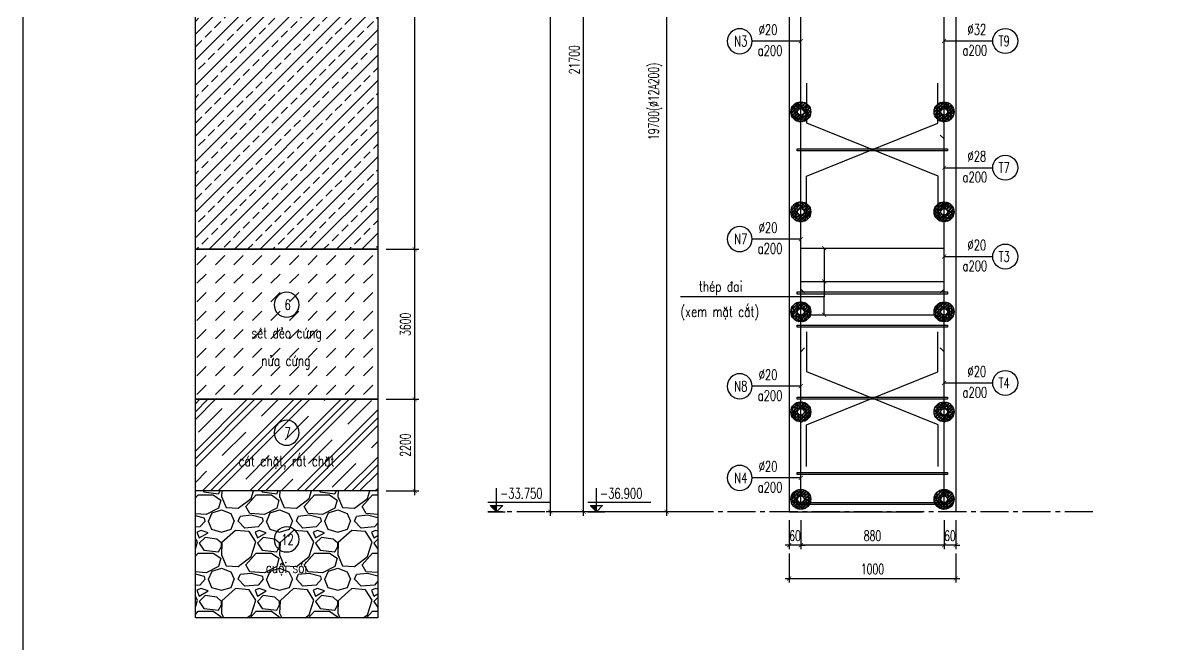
# Model space of a CAD drawing. Header units: millimetres. Extents: x -143570 to 58447, y -1448440 to -1202244.
# Drawn here: x -138866 to -111154, y -1254652 to -1239751 of the extents above; entities that cross this region are included whole.
import ezdxf
from ezdxf.enums import TextEntityAlignment as Align

# ---------------------------------------------------------------- set-up
doc = ezdxf.new("R2010")
doc.units = ezdxf.units.MM
doc.header["$LTSCALE"] = 30
doc.header["$PDMODE"] = 3
doc.linetypes.add('CENTER2', pattern=[1.125, 0.75, -0.125, 0.125, -0.125])
doc.layers.get('0').update_dxf_attribs({"lineweight": 9})
doc.layers.get('Defpoints').update_dxf_attribs({"lineweight": 9})
for name, color, linetype in [('ccu11-Chidan', 9, 'Continuous'), ('ccu11-Cotthep', 9, 'Continuous'), ('ccu11-Dim', 8, 'Continuous'), ('ccu11-Hatch', 8, 'Continuous'), ('ccu11-Manh', 8, 'Continuous'), ('ccu11-Text', 31, 'Continuous'), ('ccu11-Thay', 7, 'Continuous'), ('ccu11-Thep', 4, 'Continuous'), ('ccu11-Thepdai', 6, 'Continuous'), ('ccu11-Truc', 13, 'CENTER2')]:
    doc.layers.add(name, color=color, linetype=linetype)
doc.styles.add('ccu11-dim', font='vnsimli.shx', dxfattribs={"width": 0.65, "bigfont": 'bigfont.shx'})
doc.styles.add('ccu11-vnsimli', font='vnsimli.shx', dxfattribs={"width": 0.8, "bigfont": 'vns.shx'})
doc.styles.add('ccu11-vnsimple', font='vnsimple.shx', dxfattribs={"bigfont": 'bigfont.shx'})
doc.styles.add('ccu11_simli', font='vnsimli.shx', dxfattribs={"width": 0.8})
doc.dimstyles.new('ccu11-100', dxfattribs={"dimscale": 100, "dimtxt": 2.5, "dimasz": 1, "dimexe": 1, "dimexo": 2, "dimgap": 1, "dimtad": 1, "dimdec": 0, "dimdsep": 46, "dimtxsty": 'ccu11-dim', "dimblk": 'ARCHTICK', "dimcen": -1, "dimdle": 1, "dimclrd": 256, "dimclre": 256, "dimclrt": 3, "dimadec": 0, "dimazin": 2, "dimtfac": 0.1, "dimtdec": 0, "dimtmove": 0, "dimatfit": 1, "dimldrblk": 'ARCHTICK', "dimfxl": 1, "dimtvp": 0.833333, "dimtolj": 1, "dimtzin": 12, "dimarcsym": 0})
doc.dimstyles.new('ccu11-100(d12a200)', dxfattribs={"dimscale": 100, "dimtxt": 2.5, "dimasz": 1, "dimexe": 1, "dimexo": 2, "dimgap": 0.8, "dimtad": 1, "dimdec": 1, "dimdsep": 46, "dimtxsty": 'ccu11-dim', "dimblk": 'ARCHTICK', "dimcen": -1, "dimdle": 1, "dimclrd": 256, "dimclre": 256, "dimclrt": 3, "dimadec": 0, "dimazin": 2, "dimtfac": 0.1, "dimtdec": 1, "dimtmove": 0, "dimatfit": 1, "dimldrblk": 'ARCHTICK', "dimfxl": 1, "dimtvp": 0.833333, "dimtolj": 1, "dimtzin": 12, "dimarcsym": 0})
doc.dimstyles.new('ccu11-100x4', dxfattribs={"dimscale": 100, "dimtxt": 2.5, "dimasz": 1, "dimexe": 1, "dimexo": 2, "dimgap": 1, "dimtad": 1, "dimdec": 0, "dimlfac": 0.25, "dimdsep": 46, "dimtxsty": 'ccu11-dim', "dimblk": 'ARCHTICK', "dimcen": -1, "dimdle": 1, "dimclrd": 256, "dimclre": 256, "dimclrt": 3, "dimadec": 0, "dimazin": 2, "dimtfac": 0.1, "dimtdec": 0, "dimtmove": 0, "dimatfit": 1, "dimldrblk": 'ARCHTICK', "dimfxl": 1, "dimtvp": 0.833333, "dimtolj": 1, "dimtzin": 12, "dimarcsym": 0})

# ---------------------------------------------------------------- blocks, each defined once
blk = doc.blocks.new('_ARCHTICK')
at = {"color": 0, "linetype": 'ByBlock', "const_width": 0.15}
blk.add_lwpolyline([(-0.5, -0.5), (0.5, 0.5)], dxfattribs=at)
blk = doc.blocks.new('*D44')
at = {"layer": 'ccu11-Dim', "lineweight": -2, "transparency": 16777216}
for p, q in [((-120466, -1252481), (-120466, -1253181)), ((-116466, -1252481), (-116466, -1253181)), ((-120566, -1253081), (-116366, -1253081))]:
    blk.add_line(p, q, dxfattribs=at)
at = {"layer": 'Defpoints', "color": 0, "transparency": 16777216}
for p in [(-120466, -1252281), (-116466, -1252281), (-116466, -1253081)]:
    blk.add_point(p, dxfattribs=at)
at = {"layer": 'ccu11-Dim', "lineweight": -2, "transparency": 16777216, "xscale": 100, "yscale": 100, "zscale": 100, "rotation": 180}
blk.add_blockref('_ARCHTICK', (-120466, -1253081), dxfattribs=at)
at = {"layer": 'ccu11-Dim', "lineweight": -2, "transparency": 16777216, "xscale": 100, "yscale": 100, "zscale": 100}
blk.add_blockref('_ARCHTICK', (-116466, -1253081), dxfattribs=at)
at = {"layer": 'ccu11-Dim', "color": 3, "transparency": 16777216, "insert": (-118466, -1252856), "char_height": 250, "attachment_point": 5, "style": 'ccu11-dim'}
blk.add_mtext('\\A1;1000', dxfattribs=at)
blk = doc.blocks.new('*D46')
at = {"layer": 'ccu11-Dim', "lineweight": -2, "transparency": 16777216}
for p, q in [((-126203, -1251581), (-126203, -1215381)), ((-125603, -1215481), (-126303, -1215481)), ((-125603, -1251481), (-126303, -1251481))]:
    blk.add_line(p, q, dxfattribs=at)
at = {"layer": 'Defpoints', "color": 0, "transparency": 16777216}
for p in [(-126203, -1215481), (-125403, -1215481), (-125403, -1251481)]:
    blk.add_point(p, dxfattribs=at)
at = {"layer": 'ccu11-Dim', "lineweight": -2, "transparency": 16777216, "xscale": 100, "yscale": 100, "zscale": 100}
for p, rotation in [((-126203, -1215481), 90), ((-126203, -1251481), 270)]:
    blk.add_blockref('_ARCHTICK', p, dxfattribs=dict(at, rotation=rotation))
at = {"layer": 'ccu11-Dim', "color": 3, "transparency": 16777216, "insert": (-126428, -1233481), "char_height": 250, "attachment_point": 5, "rotation": 90, "style": 'ccu11-dim'}
blk.add_mtext('\\A1;36000', dxfattribs=at)
blk = doc.blocks.new('*D47')
at = {"layer": 'ccu11-Dim', "lineweight": -2, "transparency": 16777216}
for p, q in [((-120466, -1251681), (-120466, -1252381)), ((-120186, -1251681), (-120186, -1252381)), ((-120466, -1252281), (-120566, -1252281)), ((-120186, -1252281), (-120466, -1252281)), ((-120186, -1252281), (-120086, -1252281))]:
    blk.add_line(p, q, dxfattribs=at)
at = {"layer": 'Defpoints', "color": 0, "transparency": 16777216}
for p in [(-120466, -1251481), (-120186, -1251481), (-120466, -1252281)]:
    blk.add_point(p, dxfattribs=at)
at = {"layer": 'ccu11-Dim', "lineweight": -2, "transparency": 16777216, "xscale": 100, "yscale": 100, "zscale": 100}
blk.add_blockref('_ARCHTICK', (-120466, -1252281), dxfattribs=at)
at = {"layer": 'ccu11-Dim', "lineweight": -2, "transparency": 16777216, "xscale": 100, "yscale": 100, "zscale": 100, "rotation": 180}
blk.add_blockref('_ARCHTICK', (-120186, -1252281), dxfattribs=at)
at = {"layer": 'ccu11-Dim', "color": 3, "transparency": 16777216, "insert": (-120326, -1252056), "char_height": 250, "attachment_point": 5, "style": 'ccu11-dim'}
blk.add_mtext('\\A1;60', dxfattribs=at)
blk = doc.blocks.new('*D48')
at = {"layer": 'ccu11-Dim', "lineweight": -2, "transparency": 16777216}
for p, q in [((-116746, -1251681), (-116746, -1252381)), ((-116466, -1251681), (-116466, -1252381)), ((-116746, -1252281), (-116846, -1252281)), ((-116466, -1252281), (-116746, -1252281)), ((-116466, -1252281), (-116366, -1252281))]:
    blk.add_line(p, q, dxfattribs=at)
at = {"layer": 'Defpoints', "color": 0, "transparency": 16777216}
for p in [(-116746, -1251481), (-116466, -1251481), (-116746, -1252281)]:
    blk.add_point(p, dxfattribs=at)
at = {"layer": 'ccu11-Dim', "lineweight": -2, "transparency": 16777216, "xscale": 100, "yscale": 100, "zscale": 100}
blk.add_blockref('_ARCHTICK', (-116746, -1252281), dxfattribs=at)
at = {"layer": 'ccu11-Dim', "lineweight": -2, "transparency": 16777216, "xscale": 100, "yscale": 100, "zscale": 100, "rotation": 180}
blk.add_blockref('_ARCHTICK', (-116466, -1252281), dxfattribs=at)
at = {"layer": 'ccu11-Dim', "color": 3, "transparency": 16777216, "insert": (-116606, -1252056), "char_height": 250, "attachment_point": 5, "style": 'ccu11-dim'}
blk.add_mtext('\\A1;60', dxfattribs=at)
blk = doc.blocks.new('*D49')
at = {"layer": 'ccu11-Dim', "lineweight": -2, "transparency": 16777216}
for p, q in [((-120186, -1251681), (-120186, -1252381)), ((-116746, -1251681), (-116746, -1252381)), ((-116646, -1252281), (-120286, -1252281))]:
    blk.add_line(p, q, dxfattribs=at)
at = {"layer": 'Defpoints', "color": 0, "transparency": 16777216}
for p in [(-120186, -1251481), (-116746, -1251481), (-120186, -1252281)]:
    blk.add_point(p, dxfattribs=at)
at = {"layer": 'ccu11-Dim', "lineweight": -2, "transparency": 16777216, "xscale": 100, "yscale": 100, "zscale": 100, "rotation": 180}
blk.add_blockref('_ARCHTICK', (-120186, -1252281), dxfattribs=at)
at = {"layer": 'ccu11-Dim', "lineweight": -2, "transparency": 16777216, "xscale": 100, "yscale": 100, "zscale": 100}
blk.add_blockref('_ARCHTICK', (-116746, -1252281), dxfattribs=at)
at = {"layer": 'ccu11-Dim', "color": 3, "transparency": 16777216, "insert": (-118466, -1252056), "char_height": 250, "attachment_point": 5, "style": 'ccu11-dim'}
blk.add_mtext('\\A1;880', dxfattribs=at)
blk = doc.blocks.new('*D53')
at = {"layer": 'ccu11-Dim', "lineweight": -2, "transparency": 16777216}
for p, q in [((-123188, -1229781), (-125503, -1229781)), ((-125403, -1251581), (-125403, -1229681)), ((-123188, -1251481), (-125503, -1251481))]:
    blk.add_line(p, q, dxfattribs=at)
at = {"layer": 'Defpoints', "color": 0, "transparency": 16777216}
for p in [(-125403, -1229781), (-122988, -1229781), (-122988, -1251481)]:
    blk.add_point(p, dxfattribs=at)
at = {"layer": 'ccu11-Dim', "lineweight": -2, "transparency": 16777216, "xscale": 100, "yscale": 100, "zscale": 100}
for p, rotation in [((-125403, -1229781), 90), ((-125403, -1251481), 270)]:
    blk.add_blockref('_ARCHTICK', p, dxfattribs=dict(at, rotation=rotation))
at = {"layer": 'ccu11-Dim', "color": 3, "transparency": 16777216, "insert": (-125628, -1240631), "char_height": 250, "attachment_point": 5, "rotation": 90, "style": 'ccu11-dim'}
blk.add_mtext('\\A1;21700', dxfattribs=at)
blk = doc.blocks.new('SHD')
at = {"layer": 'ccu11-Cotthep'}
blk.add_circle((300, 0), 300, dxfattribs=at)
at = {"layer": 'ccu11-Cotthep', "color": 31, "style": 'ccu11_simli', "width": 0.8}
blk.add_attdef('DK', text='', height=250, dxfattribs=at).set_placement((-101, 65), align=Align.BOTTOM_RIGHT)
blk.add_attdef('KH', text='', height=250, dxfattribs=at).set_placement((300, 0), align=Align.MIDDLE)
blk.add_attdef('KC', text='', height=250, dxfattribs=at).set_placement((-101, -142), align=Align.TOP_RIGHT)
blk = doc.blocks.new('*D58')
at = {"layer": 'ccu11-Dim', "lineweight": -2, "transparency": 16777216}
for p, q in [((-129459, -1245281), (-129459, -1225981)), ((-130147, -1226081), (-129359, -1226081)), ((-130147, -1245181), (-129359, -1245181))]:
    blk.add_line(p, q, dxfattribs=at)
at = {"layer": 'Defpoints', "color": 0, "transparency": 16777216}
for p in [(-130347, -1226081), (-129459, -1226081), (-130347, -1245181)]:
    blk.add_point(p, dxfattribs=at)
at = {"layer": 'ccu11-Dim', "lineweight": -2, "transparency": 16777216, "xscale": 100, "yscale": 100, "zscale": 100}
for p, rotation in [((-129459, -1226081), 90), ((-129459, -1245181), 270)]:
    blk.add_blockref('_ARCHTICK', p, dxfattribs=dict(at, rotation=rotation))
at = {"layer": 'ccu11-Dim', "color": 3, "transparency": 16777216, "insert": (-129684, -1235631), "char_height": 250, "attachment_point": 5, "rotation": 90, "style": 'ccu11-dim'}
blk.add_mtext('\\A1;19100', dxfattribs=at)
blk = doc.blocks.new('*D59')
at = {"layer": 'ccu11-Dim', "lineweight": -2, "transparency": 16777216}
for p, q in [((-129459, -1248881), (-129459, -1245081)), ((-130147, -1245181), (-129359, -1245181)), ((-130147, -1248781), (-129359, -1248781))]:
    blk.add_line(p, q, dxfattribs=at)
at = {"layer": 'Defpoints', "color": 0, "transparency": 16777216}
for p in [(-130347, -1245181), (-129459, -1245181), (-130347, -1248781)]:
    blk.add_point(p, dxfattribs=at)
at = {"layer": 'ccu11-Dim', "lineweight": -2, "transparency": 16777216, "xscale": 100, "yscale": 100, "zscale": 100}
for p, rotation in [((-129459, -1245181), 90), ((-129459, -1248781), 270)]:
    blk.add_blockref('_ARCHTICK', p, dxfattribs=dict(at, rotation=rotation))
at = {"layer": 'ccu11-Dim', "color": 3, "transparency": 16777216, "insert": (-129684, -1246981), "char_height": 250, "attachment_point": 5, "rotation": 90, "style": 'ccu11-dim'}
blk.add_mtext('\\A1;3600', dxfattribs=at)
blk = doc.blocks.new('*D60')
at = {"layer": 'ccu11-Dim', "lineweight": -2, "transparency": 16777216}
for p, q in [((-129459, -1251081), (-129459, -1248681)), ((-130147, -1248781), (-129359, -1248781)), ((-130147, -1250981), (-129359, -1250981))]:
    blk.add_line(p, q, dxfattribs=at)
at = {"layer": 'Defpoints', "color": 0, "transparency": 16777216}
for p in [(-130347, -1248781), (-129459, -1248781), (-130347, -1250981)]:
    blk.add_point(p, dxfattribs=at)
at = {"layer": 'ccu11-Dim', "lineweight": -2, "transparency": 16777216, "xscale": 100, "yscale": 100, "zscale": 100}
for p, rotation in [((-129459, -1248781), 90), ((-129459, -1250981), 270)]:
    blk.add_blockref('_ARCHTICK', p, dxfattribs=dict(at, rotation=rotation))
at = {"layer": 'ccu11-Dim', "color": 3, "transparency": 16777216, "insert": (-129684, -1249881), "char_height": 250, "attachment_point": 5, "rotation": 90, "style": 'ccu11-dim'}
blk.add_mtext('\\A1;2200', dxfattribs=at)
blk = doc.blocks.new('ccu11-cotcaodo1')
at = {"layer": 'ccu11-Chidan'}
for p, q in [((0, 0), (0, 565)), ((-206, 230), (1309, 230)), ((-206, 0), (206, 0)), ((-150, 150), (150, 150)), ((0, 0), (-150, 150)), ((0, 0), (150, 150))]:
    blk.add_line(p, q, dxfattribs=at)
blk.add_solid([(-150, 150), (0, 150), (0, 0)], dxfattribs=at)
at = {"layer": 'ccu11-Chidan', "color": 31, "ltscale": 10, "style": 'ccu11-vnsimli', "width": 0.8}
blk.add_attdef('%%P0.000', text='', height=253, dxfattribs=at).set_placement((597, 441), align=Align.MIDDLE_CENTER)
blk = doc.blocks.new('con ke bt')
at = {"layer": 'ccu11-Hatch'}
h = blk.add_hatch(dxfattribs=at)
h.set_pattern_fill('VATLIEU04', color=256, scale=15, pattern_type=2)
h.set_pattern_definition([(50, (0, 0), (107.59, -9.413), [11.25, -123.75]), (355, (0, 0), (-20.813, 112.83), [9, -99]), (100.45, (8.97, -0.78), (86.776, 103.416), [9.56, -105.171]), (46.184, (0, 30), (160.086, -24.828), [16.875, -185.625]), (96.636, (13.34, 27.93), (140.2, 146.12), [14.34, -157.757]), (351.184, (0, 30), (140.2, 146.12), [13.5, -148.5]), (21, (15, 22.5), (89.536, -60.393), [11.25, -123.75]), (326, (15, 22.5), (36.497, 108.773), [9, -99]), (71.45, (22.46, 17.47), (126.033, 48.38), [9.56, -105.171]), (37.5, (0, 0), (1.824, 49.934), [0, -97.8, 0, -100.5, 0, -99.375]), (7.5, (0, 0), (39.4604, 59.162), [0, -57.3, 0, -95.55, 0, -37.875]), (327.5, (-33.45, 0), (80.0734, -3.3832), [0, -37.5, 0, -117, 0, -155.25]), (317.5, (-48.45, 0), (87.478, 15.016), [0, -48.75, 0, -77.7, 0, -110.25]), (45, (0, 0), (-45.078, 45.078), []), (45, (0, 18.375), (-45.078, 45.078), [])])
h.paths.add_polyline_path([(-280, 0, 1), (280, 0, 1)])
h.paths.add_polyline_path([(93, 0, -1), (-93, 0, -1)], flags=16)
at = {"layer": 'ccu11-Thay', "ltscale": 10000}
for radius in [280, 93.3]:
    blk.add_circle((0, 0), radius, dxfattribs=at)
blk = doc.blocks.new('*D1085')
at = {"layer": 'ccu11-Dim', "lineweight": -2, "transparency": 16777216}
for p, q in [((-122461, -1231781), (-123510, -1231781)), ((-123410, -1231681), (-123410, -1251581)), ((-122461, -1251481), (-123510, -1251481))]:
    blk.add_line(p, q, dxfattribs=at)
at = {"layer": 'Defpoints', "color": 0, "transparency": 16777216}
for p in [(-122261, -1231781), (-123410, -1251481), (-122261, -1251481)]:
    blk.add_point(p, dxfattribs=at)
at = {"layer": 'ccu11-Dim', "lineweight": -2, "transparency": 16777216, "xscale": 100, "yscale": 100, "zscale": 100}
for p, rotation in [((-123410, -1231781), 90), ((-123410, -1251481), 270)]:
    blk.add_blockref('_ARCHTICK', p, dxfattribs=dict(at, rotation=rotation))
at = {"layer": 'ccu11-Dim', "color": 3, "transparency": 16777216, "insert": (-123681, -1241631), "char_height": 250, "attachment_point": 5, "rotation": 90, "style": 'ccu11-dim'}
blk.add_mtext('\\A1;19700(`12A200)', dxfattribs=at)

msp = doc.modelspace()

# ---------------------------------------------------------------- hatches: boundary and pattern name
at = {"layer": 'ccu11-Hatch'}
h = msp.add_hatch(dxfattribs=at)
h.set_pattern_fill('ANSI33', color=256, scale=68)
h.paths.add_polyline_path([(-134728.57, -1226081.2), (-130346.96, -1226081.2), (-130346.96, -1245181.2), (-134728.57, -1245181.2)])
h = msp.add_hatch(dxfattribs=at)
h.set_pattern_fill('DASH', color=256, scale=99, angle=45)
h.paths.add_polyline_path([(-134728.57, -1245181.2), (-130346.96, -1245181.2), (-130346.96, -1248781.2), (-134728.57, -1248781.2)])
h = msp.add_hatch(dxfattribs=at)
h.set_pattern_fill('CLAY', color=256, scale=168, angle=45)
h.paths.add_polyline_path([(-134728.57, -1248781.2), (-130346.96, -1248781.2), (-130346.96, -1250981.2), (-134728.57, -1250981.2)])
h = msp.add_hatch(dxfattribs=at)
h.set_pattern_fill('GRAVEL', color=256, scale=55)
h.paths.add_polyline_path([(-130346.96, -1250981.2), (-134728.57, -1250981.2), (-134728.57, -1254029.32), (-130346.96, -1254029.32)])

# ---------------------------------------------------------------- linework, layer by layer
at = {"layer": 'ccu11-Thay'}
for p, q in [((-120466, -1215481.2), (-120466, -1251481.2)), ((-116466, -1215531.2), (-116466, -1251481.2)), ((-134728.57, -1248781.2), (-130346.96, -1248781.2)), ((-120466, -1251481.2), (-117266, -1251481.2))]:
    msp.add_line(p, q, dxfattribs=at)
for points in [[(-138866.43, -1209769.09), (-46466.43, -1209769.09), (-46466.43, -1275109.1), (-138866.43, -1275109.1)], [(-138866.43, -1209769.09), (-46466.43, -1209769.09), (-46466.43, -1275109.1), (-138866.43, -1275109.1)], [(-138866.43, -1209769.09), (-46466.43, -1209769.09), (-46466.43, -1275109.1), (-138866.43, -1275109.1)], [(-134728.57, -1226081.2), (-130346.96, -1226081.2), (-130346.96, -1245181.2), (-134728.57, -1245181.2)], [(-134728.57, -1245181.2), (-130346.96, -1245181.2), (-130346.96, -1248781.2), (-134728.57, -1248781.2)], [(-134728.57, -1248781.2), (-130346.96, -1248781.2), (-130346.96, -1254029.32), (-134728.57, -1254029.32)], [(-134728.57, -1248781.2), (-130346.96, -1248781.2), (-130346.96, -1250981.2), (-134728.57, -1250981.2)]]:
    msp.add_lwpolyline(points, close=True, dxfattribs=at)
at = {"layer": 'ccu11-Thay', "linetype": 'Continuous'}
msp.add_lwpolyline([(-130346.96, -1248781.2), (-134728.57, -1248781.2), (-134728.57, -1215481.2), (-130346.96, -1215481.2)], close=True, dxfattribs=at)
at = {"layer": 'ccu11-Thep', "ltscale": 10000}
for p, q in [((-120186, -1241787.87), (-120095.47, -1241878.4)), ((-116746, -1242527.87), (-116836.53, -1242437.34)), ((-120186, -1246138.12), (-120095.47, -1246228.65)), ((-116746, -1246138.12), (-116836.53, -1246228.65)), ((-120186, -1247638.12), (-120095.47, -1247547.59)), ((-116746, -1247638.12), (-116836.53, -1247547.59))]:
    msp.add_line(p, q, dxfattribs=at)
for points in [[(-120101.31, -1251196.52), (-120186, -1251281.2), (-120186, -1215531.24), (-120095.47, -1215621.77)], [(-116830.68, -1251196.52), (-116746, -1251281.2), (-116746, -1215531.24), (-116836.53, -1215621.77)]]:
    msp.add_lwpolyline(points, dxfattribs=at)
at = {"layer": 'ccu11-Thep'}
for points in [[(-120053.75, -1244428.32), (-120053.75, -1243428.09), (-116893.75, -1242156.17), (-116893.75, -1241196.4)], [(-116886, -1244428.32), (-116886, -1243428.09), (-120046, -1242156.17), (-120046, -1241196.4)], [(-120053.75, -1250392.62), (-120053.75, -1249392.39), (-116893.75, -1248120.47), (-116893.75, -1247160.71)], [(-116886, -1250392.62), (-116886, -1249392.39), (-120046, -1248120.47), (-120046, -1247160.71)]]:
    msp.add_lwpolyline(points, dxfattribs=at)
at = {"layer": 'ccu11-Thep', "color": 3}
for points in [[(-120277.88, -1242765.44), (-116661.87, -1242765.44), (-116661.87, -1242814.64), (-120277.88, -1242814.64)], [(-120277.88, -1246204.12), (-116661.87, -1246204.12), (-116661.87, -1246253.31), (-120277.88, -1246253.31)], [(-120277.88, -1247004.12), (-116661.87, -1247004.12), (-116661.87, -1247053.31), (-120277.88, -1247053.31)], [(-120277.88, -1248729.74), (-116661.87, -1248729.74), (-116661.87, -1248778.94), (-120277.88, -1248778.94)], [(-120277.88, -1250535.04), (-116661.87, -1250535.04), (-116661.87, -1250584.24), (-120277.88, -1250584.24)], [(-120277.88, -1251256.43), (-116661.87, -1251256.43), (-116661.87, -1251305.63), (-120277.88, -1251305.63)]]:
    msp.add_lwpolyline(points, close=True, dxfattribs=at)
at = {"layer": 'ccu11-Thepdai'}
for p, q in [((-120186, -1245153.27), (-116746, -1245153.27)), ((-120186, -1245953.27), (-116746, -1245953.27)), ((-120186, -1246753.27), (-116746, -1246753.27))]:
    msp.add_line(p, q, dxfattribs=at)
at = {"layer": 'ccu11-Truc', "ltscale": 30}
msp.add_line((-113174.01, -1251481.2), (-127703.14, -1251481.2), dxfattribs=at)

# ---------------------------------------------------------------- block references
at = {"layer": 'ccu11-Chidan'}
ref = msp.add_blockref('ccu11-cotcaodo1', (-127497.22, -1251481.2), dxfattribs=at)
ref.add_attrib('%%P0.000', '-33.750', dxfattribs={"color": 31, "ltscale": 10, "height": 250, "style": 'ccu11-vnsimli', "width": 0.7}).set_placement((-126899.83, -1251039.99), align=Align.MIDDLE_CENTER)
ref = msp.add_blockref('ccu11-cotcaodo1', (-125097.22, -1251481.2), dxfattribs=at)
ref.add_attrib('%%P0.000', '-36.900', dxfattribs={"color": 31, "ltscale": 10, "height": 250, "style": 'ccu11-vnsimli', "width": 0.7}).set_placement((-124499.83, -1251039.99), align=Align.MIDDLE_CENTER)
at = {"layer": 'ccu11-Cotthep'}
ref = msp.add_blockref('SHD', (-121354.09, -1240185.58), dxfattribs=dict(at, xscale=-1))
ref.add_attrib('KH', 'N3', dxfattribs={"color": 31, "height": 250, "style": 'ccu11-vnsimple', "width": 0.7}).set_placement((-121629.09, -1240185.58), align=Align.MIDDLE_CENTER)
ref.add_attrib('KC', 'a200', dxfattribs={"color": 31, "height": 250, "style": 'ccu11-vnsimple', "width": 0.7}).set_placement((-120925.51, -1240285.58), align=Align.TOP_CENTER)
ref.add_attrib('DK', '`20', dxfattribs={"color": 31, "height": 250, "style": 'ccu11-vnsimple', "width": 0.7}).set_placement((-120973.31, -1240110.58), align=Align.BOTTOM_CENTER)
ref = msp.add_blockref('SHD', (-115577.9, -1240180.52), dxfattribs=at)
ref.add_attrib('KH', 'T9', dxfattribs={"color": 31, "height": 250, "style": 'ccu11-vnsimple', "width": 0.7}).set_placement((-115302.9, -1240180.52), align=Align.MIDDLE_CENTER)
ref.add_attrib('KC', 'a200', dxfattribs={"color": 31, "height": 250, "style": 'ccu11-vnsimple', "width": 0.7}).set_placement((-116006.48, -1240280.52), align=Align.TOP_CENTER)
ref.add_attrib('DK', '`32', dxfattribs={"color": 31, "height": 250, "style": 'ccu11-vnsimple', "width": 0.7}).set_placement((-115958.69, -1240105.52), align=Align.BOTTOM_CENTER)
ref = msp.add_blockref('SHD', (-115577.9, -1243222.49), dxfattribs=at)
ref.add_attrib('KH', 'T7', dxfattribs={"color": 31, "height": 250, "style": 'ccu11-vnsimple', "width": 0.7}).set_placement((-115302.9, -1243222.49), align=Align.MIDDLE_CENTER)
ref.add_attrib('KC', 'a200', dxfattribs={"color": 31, "height": 250, "style": 'ccu11-vnsimple', "width": 0.7}).set_placement((-116006.48, -1243322.49), align=Align.TOP_CENTER)
ref.add_attrib('DK', '`28', dxfattribs={"color": 31, "height": 250, "style": 'ccu11-vnsimple', "width": 0.7}).set_placement((-115958.69, -1243147.49), align=Align.BOTTOM_CENTER)
ref = msp.add_blockref('SHD', (-121354.09, -1244936.18), dxfattribs=dict(at, xscale=-1))
ref.add_attrib('KH', 'N7', dxfattribs={"color": 31, "height": 250, "style": 'ccu11-vnsimple', "width": 0.7}).set_placement((-121629.09, -1244936.18), align=Align.MIDDLE_CENTER)
ref.add_attrib('KC', 'a200', dxfattribs={"color": 31, "height": 250, "style": 'ccu11-vnsimple', "width": 0.7}).set_placement((-120925.51, -1245036.18), align=Align.TOP_CENTER)
ref.add_attrib('DK', '`20', dxfattribs={"color": 31, "height": 250, "style": 'ccu11-vnsimple', "width": 0.7}).set_placement((-120973.31, -1244861.18), align=Align.BOTTOM_CENTER)
ref = msp.add_blockref('SHD', (-115577.9, -1245354.53), dxfattribs=at)
ref.add_attrib('KH', 'T3', dxfattribs={"color": 31, "height": 250, "style": 'ccu11-vnsimple', "width": 0.7}).set_placement((-115302.9, -1245354.53), align=Align.MIDDLE_CENTER)
ref.add_attrib('KC', 'a200', dxfattribs={"color": 31, "height": 250, "style": 'ccu11-vnsimple', "width": 0.7}).set_placement((-116006.48, -1245454.53), align=Align.TOP_CENTER)
ref.add_attrib('DK', '`20', dxfattribs={"color": 31, "height": 250, "style": 'ccu11-vnsimple', "width": 0.7}).set_placement((-115958.69, -1245279.53), align=Align.BOTTOM_CENTER)
ref = msp.add_blockref('SHD', (-121354.09, -1248467.07), dxfattribs=dict(at, xscale=-1))
ref.add_attrib('KH', 'N8', dxfattribs={"color": 31, "height": 250, "style": 'ccu11-vnsimple', "width": 0.7}).set_placement((-121629.09, -1248467.07), align=Align.MIDDLE_CENTER)
ref.add_attrib('KC', 'a200', dxfattribs={"color": 31, "height": 250, "style": 'ccu11-vnsimple', "width": 0.7}).set_placement((-120925.51, -1248567.07), align=Align.TOP_CENTER)
ref.add_attrib('DK', '`20', dxfattribs={"color": 31, "height": 250, "style": 'ccu11-vnsimple', "width": 0.7}).set_placement((-120973.31, -1248392.07), align=Align.BOTTOM_CENTER)
ref = msp.add_blockref('SHD', (-115577.9, -1248388.55), dxfattribs=at)
ref.add_attrib('KH', 'T4', dxfattribs={"color": 31, "height": 250, "style": 'ccu11-vnsimple', "width": 0.7}).set_placement((-115302.9, -1248388.55), align=Align.MIDDLE_CENTER)
ref.add_attrib('KC', 'a200', dxfattribs={"color": 31, "height": 250, "style": 'ccu11-vnsimple', "width": 0.7}).set_placement((-116006.48, -1248488.55), align=Align.TOP_CENTER)
ref.add_attrib('DK', '`20', dxfattribs={"color": 31, "height": 250, "style": 'ccu11-vnsimple', "width": 0.7}).set_placement((-115958.69, -1248313.55), align=Align.BOTTOM_CENTER)
ref = msp.add_blockref('SHD', (-121354.09, -1250667.46), dxfattribs=dict(at, xscale=-1))
ref.add_attrib('KH', 'N4', dxfattribs={"color": 31, "height": 250, "style": 'ccu11-vnsimple', "width": 0.7}).set_placement((-121629.09, -1250667.46), align=Align.MIDDLE_CENTER)
ref.add_attrib('KC', 'a200', dxfattribs={"color": 31, "height": 250, "style": 'ccu11-vnsimple', "width": 0.7}).set_placement((-120925.51, -1250767.46), align=Align.TOP_CENTER)
ref.add_attrib('DK', '`20', dxfattribs={"color": 31, "height": 250, "style": 'ccu11-vnsimple', "width": 0.7}).set_placement((-120973.31, -1250592.46), align=Align.BOTTOM_CENTER)
at = {"layer": 'ccu11-Manh', "xscale": 100, "yscale": 100, "zscale": 100, "rotation": 90}
msp.add_blockref('_ARCHTICK', (-119628, -1245953.27), dxfattribs=at)
at = {"layer": 'ccu11-Text', "xscale": 0.8571428571428571, "yscale": 0.8571428571428571, "zscale": 0.8571428571428571}
for p in [(-120186, -1241881.2), (-116746, -1241881.2), (-120186, -1244281.2), (-116746, -1244281.2), (-120186, -1246681.2), (-116746, -1246681.2), (-120186, -1249081.2), (-116746, -1249081.2), (-120186, -1251181.2), (-116746, -1251181.2)]:
    msp.add_blockref('con ke bt', p, dxfattribs=at)
at = {"layer": 'ccu11-Thay'}
ref = msp.add_blockref('SHD', (-132237.76, -1246510.35), dxfattribs=dict(at, xscale=-1))
ref.add_attrib('KH', '6', dxfattribs={"layer": 'ccu11-Cotthep', "color": 31, "height": 250, "style": 'ccu11-vnsimple', "width": 0.7}).set_placement((-132512.76, -1246510.35), align=Align.MIDDLE_CENTER)
ref = msp.add_blockref('SHD', (-132237.76, -1249584.86), dxfattribs=dict(at, xscale=-1))
ref.add_attrib('KH', '7', dxfattribs={"layer": 'ccu11-Cotthep', "color": 31, "height": 250, "style": 'ccu11-vnsimple', "width": 0.7}).set_placement((-132512.76, -1249584.86), align=Align.MIDDLE_CENTER)
ref = msp.add_blockref('SHD', (-132237.76, -1252145.56), dxfattribs=dict(at, xscale=-1))
ref.add_attrib('KH', '12', dxfattribs={"layer": 'ccu11-Cotthep', "color": 31, "height": 250, "style": 'ccu11-vnsimple', "width": 0.7}).set_placement((-132512.76, -1252145.56), align=Align.MIDDLE_CENTER)

# ---------------------------------------------------------------- texts
at = {"layer": 'ccu11-Text', "style": 'ccu11-vnsimli', "width": 0.75}
for s, p in [('thÐp ®ai', (-122636.17, -1246196.86, -538439.82)), ('(xem mÆt c¾t)', (-123073.73, -1246801.69, -538439.82))]:
    msp.add_text(s, height=250, dxfattribs=at).set_placement(p)
for s, p in [('sÐt dÎo cøng', (-132537.76, -1247313.49)), ('nöa cøng', (-132554.29, -1247979)), ('c¸t chÆt, rÊt chÆt', (-132537.76, -1250388)), ('cuéi sái', (-132537.76, -1252948.7))]:
    msp.add_text(s, height=250, dxfattribs=at).set_placement(p, align=Align.CENTER)

# ---------------------------------------------------------------- dimensions: what is measured, and where the dimension line sits
at = {"layer": 'ccu11-Dim'}
dim = msp.add_linear_dim(base=(-126203.14, -1215481.2), p1=(-125403.14, -1251481.2), p2=(-125403.14, -1215481.2), angle=90, dimstyle='ccu11-100', dxfattribs=at)
dim.commit()
dim.dimension.update_dxf_attribs({"geometry": '*D46', "text_midpoint": (-126203.14, -1233481.2), "dimtype": 160})
for base, p1, p2, angle, picture, middle in [((-129459.07, -1226081.2), (-130346.96, -1245181.2), (-130346.96, -1226081.2), 270, '*D58', (-129684.07, -1235631.2)), ((-125403.14, -1229781.2), (-122988.15, -1251481.2), (-122988.15, -1229781.2), 90, '*D53', (-125628.14, -1240631.2)), ((-129459.07, -1245181.2), (-130346.96, -1248781.2), (-130346.96, -1245181.2), 270, '*D59', (-129684.07, -1246981.2)), ((-129459.07, -1248781.2), (-130346.96, -1250981.2), (-130346.96, -1248781.2), 270, '*D60', (-129684.07, -1249881.2))]:
    dim = msp.add_linear_dim(base=base, p1=p1, p2=p2, angle=angle, dimstyle='ccu11-100', dxfattribs=at)
    dim.commit()
    dim.dimension.update_dxf_attribs({"geometry": picture, "text_midpoint": middle})
dim = msp.add_linear_dim(base=(-123410.03, -1251481.2), p1=(-122260.84, -1231781.2), p2=(-122260.84, -1251481.2), angle=90, dimstyle='ccu11-100(d12a200)', override={"dimpost": '(`12A200)'}, dxfattribs=at)
dim.commit()
dim.dimension.update_dxf_attribs({"geometry": '*D1085', "text_midpoint": (-123680.5, -1241631.2)})
for base, p1, p2, picture, middle in [((-120466, -1252281.2), (-120186, -1251481.2), (-120466, -1251481.2), '*D47', (-120326, -1252056.2)), ((-116746, -1252281.2), (-116466, -1251481.2), (-116746, -1251481.2), '*D48', (-116606, -1252056.2))]:
    dim = msp.add_linear_dim(base=base, p1=p1, p2=p2, text='60', dimstyle='ccu11-100x4', override={"dimtix": 1}, dxfattribs=at)
    dim.commit()
    dim.dimension.update_dxf_attribs({"geometry": picture, "text_midpoint": middle})
dim = msp.add_linear_dim(base=(-120186, -1252281.2), p1=(-116746, -1251481.2), p2=(-120186, -1251481.2), text='880', dimstyle='ccu11-100x4', dxfattribs=at)
dim.commit()
dim.dimension.update_dxf_attribs({"geometry": '*D49', "text_midpoint": (-118466, -1252056.2)})
dim = msp.add_linear_dim(base=(-116466, -1253081.2), p1=(-120466, -1252281.2), p2=(-116466, -1252281.2), dimstyle='ccu11-100x4', dxfattribs=at)
dim.commit()
dim.dimension.update_dxf_attribs({"geometry": '*D44', "text_midpoint": (-118466, -1252856.2)})

# ---------------------------------------------------------------- leaders
at = {"layer": 'ccu11-Manh'}
for points in [[(-116746, -1240180.52), (-115577.9, -1240180.52)], [(-120186, -1240185.58), (-121354.09, -1240185.58)], [(-116746, -1243222.49), (-115577.9, -1243222.49)], [(-119628, -1245153.27), (-119628, -1246324.31), (-123079.03, -1246324.31)], [(-120186, -1244936.18), (-121354.09, -1244936.18)], [(-116746, -1245354.53), (-115577.9, -1245354.53)], [(-119628, -1246753.27), (-119628, -1246324.31), (-123079.03, -1246324.31)], [(-120186, -1248467.07), (-121354.09, -1248467.07)], [(-116746, -1248388.55), (-115577.9, -1248388.55)], [(-120186, -1250667.46), (-121354.09, -1250667.46)]]:
    msp.add_leader(points, dimstyle='ccu11-100', override={"dimgap": 1, "dimtad": 0, "dimfxl": 3, "dimfxlon": 1, "dimtfill": 1, "dimarcsym": 1}, dxfattribs=at)

doc.saveas('drawing.dxf')
